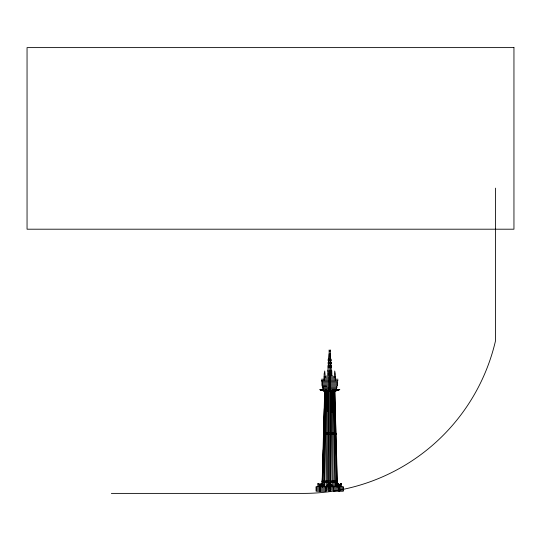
<?xml version="1.0" encoding="UTF-8"?>
<svg xmlns="http://www.w3.org/2000/svg" width="541" height="541" viewBox="0 0 541 541"><rect width="100%" height="100%" fill="white"/><g stroke="black" fill="none" stroke-linecap="round" stroke-linejoin="round"><path stroke-width="0.81" d="M322.943 388.506L322.943 386.957L322.943 388.506L336.516 388.506L336.516 386.957L336.516 388.506M326.223 486.907L327.251 390.832L326.832 390.785A8.203 3.138 -90 0 1 326.602 390.703L325.371 389.716M327.298 486.907L328.326 390.832L327.927 390.785A8.203 3.138 -90 0 1 327.677 390.703L327.413 411.343M323.883 486.068L325.763 390.832L326.588 390.832L324.688 486.907M322.186 482.173L322.7 470.9M322.923 462.467L323.248 449.828M323.423 443.086L323.795 428.756M323.924 423.704L324.323 408.529M324.431 404.316L324.783 390.832M322.355 486.907L324.843 390.832L325.283 390.832L322.801 486.907M322.01 486.907L324.695 390.832L323.599 390.785A8.203 8.203 0 0 1 322.997 390.703L319.657 389.669L339.816 389.669L336.475 390.703A8.203 8.203 0 0 1 335.873 390.785L334.23 390.832L336.725 486.907M329.151 353.773L327.792 371.065M336.259 484.973L336.184 485.121A3.462 2.448 -90 0 1 335.393 486.116M337.104 484.919L337.002 485.121A3.462 2.448 -90 0 1 336.211 486.116M319.738 485.115L321.34 483.478L322.896 485.047M335.718 485.047C336.002 482.105 340.079 485.162 337.341 483.478M336.536 485.047L338.084 483.478L339.694 485.115M319.785 485.034C321.449 483.377 321.821 482.633 323.714 485.047M327.521 485.047L329.712 483.478L331.985 485.115M333.006 389.736L331.816 390.697A8.203 3.138 -90 0 1 331.565 390.785L331.146 390.832L332.174 486.907M334.149 389.669L332.911 390.683A8.203 3.138 -90 0 1 332.641 390.785L331.146 390.832M320.272 486.061L320.272 486.061A3.381 2.387 -90 0 0 321.09 485.196M336.157 486.088L340.019 486.088A3.381 2.387 90 0 1 339.166 485.196M318.406 486.501L318.48 486.454A5.64 3.99 -90 0 0 319.792 485.182M332.046 390.575L332.073 412.174M321.347 483.897L322.166 483.478M337.226 483.925L338.382 483.539L339.647 485.034M338.084 483.897L337.307 483.925M336.455 389.669L334.095 390.703A8.203 5.802 -90 0 1 333.669 390.785L332.904 390.832L334.798 486.907M337.151 389.736L334.906 390.703A8.203 5.802 90 0 1 334.494 390.785L332.898 390.832M327.041 486.061L332.39 486.061A3.381 3.381 0 0 1 331.241 485.196M329.489 483.999L329.942 483.999M335.177 390.332L334.683 390.534M335.988 390.332L335.116 390.656M338.862 389.669L338.395 389.865M339.308 389.669L336.292 390.697A8.203 7.601 90 0 1 335.684 390.785L334.791 390.832M338.328 389.912L335.778 390.703A8.203 7.581 -90 0 1 335.224 390.785L334.243 390.832M338.734 389.912L337.895 390.237M338.186 389.953L337.902 390.081M337.219 390.332L335.86 390.697M337.577 390.352L336.225 390.703A8.203 7.581 -90 0 1 335.67 390.785L335.461 390.798M335.352 390.805L335.873 390.785M334.778 390.812L337.158 486.907M329.151 350.96L330.314 350.96M327.961 359.278L331.498 359.278M327.961 360.441L331.498 360.441M327.961 362.362L331.498 362.362M327.961 363.525L331.498 363.525M327.961 365.885L331.498 365.885M327.961 367.048L331.498 367.048M327.406 371.065L332.052 371.065M327.406 372.228L332.052 372.228M327.406 373.391L332.052 373.391M327.406 374.548L332.052 374.555M326.832 375.718L332.634 375.718M324.005 376.881L335.454 376.881M324.005 378.044L335.454 378.044M321.476 379.207L337.983 379.207M321.476 380.364L337.983 380.364M321.861 381.533L337.618 381.533L337.618 380.364M321.861 382.69L337.618 382.69M321.841 383.86L337.652 383.86M321.841 385.016L337.652 385.016M326.473 386.186L322.193 386.179L322.193 382.304M322.402 386.186L337.273 386.179L337.273 382.304M322.402 387.342L337.09 387.342M327.251 390.832L328.326 390.832M329.165 390.832L330.328 390.832M327.413 433.016L324.221 433.016L324.221 434.18L327.413 434.18M329.165 433.016L327.9 433.016L327.9 434.18L329.165 434.18M330.328 433.016L331.586 433.016L331.586 434.18L330.328 434.18M332.073 433.016L333.736 433.016L333.736 434.18L332.073 434.18M334.23 433.016L335.258 433.016L335.258 434.18L334.23 434.18M335.981 434.18L335.697 433.016L335.961 434.18M326.771 481.01L322.821 481.01L322.821 482.173L326.771 482.173M329.165 481.01L327.325 481.01L327.325 482.173L329.165 482.173M330.328 481.01L332.167 481.01L332.167 482.173L330.328 482.173M332.715 481.01L336.664 481.01L336.664 482.173L332.715 482.173M337.293 481.01L337.293 482.173M317.878 483.897L319.041 483.897M340.39 483.897L341.554 483.897M316.16 487.752L319.758 487.752M329.131 487.752L320.543 487.752L320.543 486.589M330.294 487.752L338.889 487.752M339.66 487.752L343.271 487.752M316.147 488.915L319.758 488.915M330.281 488.915L338.876 488.915M339.66 488.915L343.258 488.915L343.258 490.078L339.66 490.078M316.147 490.078L319.758 490.078M330.281 490.078L338.876 490.078M329.063 487.752L329.063 488.915L320.529 488.915L320.529 490.078L329.124 490.078L329.063 491.242L330.294 491.242L330.294 486.589M333.425 491.242L343.298 491.242L343.271 486.589L316.12 486.589L316.12 491.242L326.047 491.242L326.047 490.078M111.351 493.392L303.433 493.392A197.181 197.181 0 0 0 495.515 340.769L495.515 188.146M325.276 390.832L324.269 390.785A8.203 7.581 -90 0 1 323.721 390.703L320.184 389.669L323.207 390.703A8.203 7.581 90 0 0 323.829 390.785L324.83 390.818M323.66 390.785L324.661 390.812M325.756 390.832L325.033 390.785A8.203 5.795 -90 0 1 324.566 390.703L322.193 389.669M326.581 390.832L325.81 390.785A8.203 5.795 -90 0 1 325.391 390.703L324.302 390.332M324.1 390.805L323.721 390.791L324.377 390.818M323.22 390.697L322.781 390.602M323.119 390.575L322.023 390.386L322.605 390.453M322.564 390.548L323.646 390.703A8.203 7.601 -90 0 0 324.201 390.785M322.936 390.548L322.24 390.453M322.416 390.372L321.848 390.352M321.672 390.102L321.07 390.041L321.597 390.102M321.07 389.892L320.373 389.784M324.478 390.406L323.187 389.757M334.074 486.589L333.77 486.454A5.64 5.64 0 0 1 331.91 485.182M341.101 486.548L340.952 486.454A5.64 3.99 90 0 1 339.64 485.182M340.35 486.589L340.133 486.454A5.64 3.99 -90 0 1 339.971 486.413M323.275 486.088L319.454 486.061A3.381 2.387 -90 0 0 320.265 485.196M327.359 390.534L326.399 389.669M339.153 486.061L339.16 486.061A3.381 2.387 -90 0 1 338.341 485.196M322.328 484.919L322.422 485.121A3.462 2.448 -90 0 0 323.22 486.116M330.314 353.773L331.667 375.718M334.778 390.832L337.469 486.907M333.716 390.832L335.603 486.068M332.215 390.832L333.249 486.907M341.554 483.492L341.554 486.589M340.39 483.492L340.39 486.589M339.714 486.589L339.728 491.242M338.889 486.589L338.903 491.242M337.469 481.01L337.469 482.173M335.623 481.01L335.623 482.173M335.312 380.364L335.312 373.973L334.73 371.018L334.149 377.165M334.798 481.01L334.798 482.173M334.568 433.016L334.568 434.18M333.425 487.752L333.439 488.915M333.425 490.078L333.439 491.242M333.242 481.01L333.242 482.173M332.661 433.016L332.661 434.18M331.112 365.885L331.112 367.048M330.896 362.362L330.896 363.525M330.7 389.669L330.7 433.016M330.7 434.18L330.7 481.01M330.7 482.173L330.7 486.954M330.314 349.932L330.314 375.711M330.314 381.527L330.314 376.881L329.151 376.874L329.151 381.527M330.314 382.304L330.314 388.56L329.151 388.56L329.151 382.304M330.328 389.669L330.328 486.954M329.151 349.932L329.151 375.711M329.165 389.669L329.117 491.242M328.772 389.669L328.772 433.016M328.772 434.18L328.772 481.01M328.772 482.173L328.772 486.954M328.563 362.362L328.563 363.525M328.353 365.885L328.353 367.048M326.825 433.016L326.825 434.18M326.25 481.01L326.25 482.173M326.047 487.752L326.047 488.915M325.973 487.752L325.973 488.915M325.973 490.078L325.973 491.242M325.729 433.016L325.729 434.18M325.31 377.165L324.728 371.018L324.147 373.973L324.147 380.364M324.925 433.016L324.925 434.18M324.688 481.01L324.688 482.173M323.863 481.01L323.863 482.173M322.003 481.01L322.003 482.173M321.841 380.364L321.841 381.527M320.488 486.589L320.488 491.242M319.717 487.752L319.717 486.589L319.67 491.242M319.041 483.492L319.041 486.589M317.878 483.492L317.878 486.589M327.603 485.121A5.89 5.89 0 0 1 325.709 486.555M329.969 483.938A3.53 3.53 0 0 1 331.207 484.912M328.272 484.871A3.314 3.314 0 0 1 329.469 483.958M328.238 485.162A3.462 3.462 0 0 1 327.068 486.116M339.633 486.143A5.64 3.99 -90 0 1 339.085 485.568A5.89 4.166 90 0 0 339.552 486.116M335.772 485.121A5.89 4.166 -90 0 1 334.433 486.555M336.543 484.438A3.314 2.347 -90 0 1 336.752 484.229M336.597 485.121A5.89 4.166 -90 0 1 335.251 486.555M337.063 484.871A3.314 2.347 -90 0 1 337.915 483.958A3.53 2.495 -90 0 0 337.3 484.513M324.999 486.555A5.89 4.166 -90 0 1 323.66 485.121M322.713 484.263A3.314 2.347 -90 0 1 322.882 484.438M324.039 486.116A3.462 2.448 -90 0 1 323.207 485.162M319.799 486.143A5.64 3.99 -90 0 0 320.34 485.568A5.89 4.166 -90 0 1 319.88 486.116M319.46 486.413A5.64 3.99 -90 0 1 319.318 486.508M324.174 486.555A5.89 4.166 -90 0 1 322.835 485.121M321.165 483.938A3.53 2.495 -90 0 0 320.292 484.912A3.314 2.347 -90 0 1 320.529 484.56M322.368 484.871A3.314 2.347 -90 0 0 321.516 483.958A3.53 2.495 -90 0 1 322.193 484.594M338.916 485.358A5.89 4.166 90 0 1 338.754 485.121M339.139 486.116A3.462 2.448 90 0 1 338.308 485.162M340.37 486.116A5.89 4.166 -90 0 1 339.579 485.121M338.808 484.438A3.314 2.347 90 0 0 338.26 483.958A3.53 2.495 -90 0 1 339.139 484.912A3.314 2.347 90 0 0 338.964 484.641M339.958 486.116A3.462 2.448 -90 0 1 339.396 485.568M321.124 485.162A3.462 2.448 -90 0 1 320.292 486.116M320.671 485.121A5.89 4.166 -90 0 1 320.57 485.284M319.853 485.121A5.89 4.166 -90 0 1 319.055 486.116M320.035 485.568A3.462 2.448 -90 0 1 319.474 486.116M513.95 47.608L27.05 47.608L27.05 229.201L513.95 229.201L513.95 47.608M323.768 433.016L323.498 434.18L323.761 433.016M338.321 484.912A3.53 2.495 -90 0 0 337.442 483.938A3.314 2.347 90 0 1 338.287 484.871M321.983 483.938A3.53 2.495 -90 0 0 321.111 484.912A3.314 2.347 90 0 1 321.99 483.958"/></g></svg>
